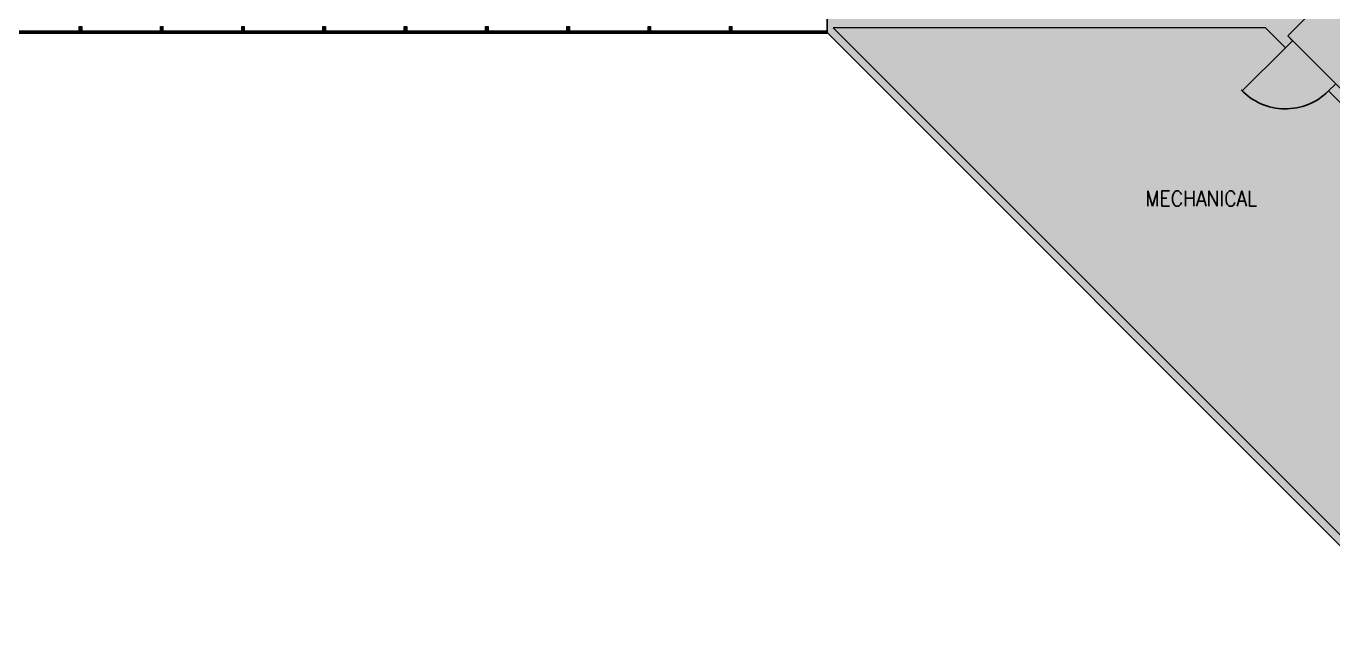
# Model space of a CAD drawing. Header units: inches. Extents: x -1199 to 741, y -709 to 788.
# Drawn here: x -426 to 346, y -709 to -356 of the extents above; entities that cross this region are included whole.
import ezdxf

# ---------------------------------------------------------------- set-up
doc = ezdxf.new("R2010")
doc.units = ezdxf.units.IN
doc.header["$MEASUREMENT"] = 0
for name, color, linetype, lineweight in [('A-COLS', 52, 'Continuous', 13), ('A-DETL-GENF', 92, 'Continuous', 9), ('A-DETL-THIN', 151, 'Continuous', 9), ('A-GLAZ-CURT', 52, 'Continuous', 9), ('A-GLAZ-CWMG', 51, 'Continuous', 9), ('A-WALL', 113, 'Continuous', 13), ('bb$0$A-BBASE', 250, 'Continuous', 30), ('dp$0$A-WALL-EXST', 7, 'Continuous', 9)]:
    doc.layers.add(name, color=color, linetype=linetype, lineweight=lineweight)
doc.styles.add('Simplex', font='simplex_.ttf', dxfattribs={"width": 0.9, "height": 9})

# ---------------------------------------------------------------- blocks, each defined once
blk = doc.blocks.new('1951 Kidwell_Linked_dwg_bb$0$DR1H901-7240419-5TH FLOOR RCP')
at = {"layer": 'bb$0$A-BBASE'}
blk.add_line((317.64, -369.01), (292.19, -394.47), dxfattribs=at)
blk.add_arc((317.64, -369.01), 36, 223.29302, 315, dxfattribs=at)
blk = doc.blocks.new('1951 Kidwell_Linked_dwg_bb-7240425-5TH FLOOR RCP')
blk.add_blockref('1951 Kidwell_Linked_dwg_bb$0$DR1H901-7240419-5TH FLOOR RCP', (0, 0))
at = {"layer": 'bb$0$A-BBASE', "color": 7, "insert": (268, -453.49), "char_height": 9, "width": 92.6409, "attachment_point": 2, "line_spacing_factor": 1.125731, "style": 'Simplex'}
blk.add_mtext('MECHANICAL', dxfattribs=at)
blk = doc.blocks.new('1951 Kidwell_Linked_dwg_bb$0$DR1H901-7240449-5TH FLOOR RCP')
at = {"layer": 'bb$0$A-BBASE'}
blk.add_line((317.64, -369.01), (292.19, -394.47), dxfattribs=at)
blk.add_arc((317.64, -369.01), 36, 223.29302, 315, dxfattribs=at)
blk = doc.blocks.new('1951 Kidwell_Linked_dwg-6963106-5TH FLOOR RCP')
for name in ['1951 Kidwell_Linked_dwg_bb-7240425-5TH FLOOR RCP', '1951 Kidwell_Linked_dwg_bb$0$DR1H901-7240449-5TH FLOOR RCP']:
    blk.add_blockref(name, (0, 0))
at = {"layer": 'bb$0$A-BBASE', "color": 7, "insert": (268, -453.49), "char_height": 9, "width": 92.6409, "attachment_point": 2, "line_spacing_factor": 1.125731, "style": 'Simplex'}
blk.add_mtext('MECHANICAL', dxfattribs=at)
blk = doc.blocks.new('System Panel - Glazed-7349602-5TH FLOOR RCP')
at = {"layer": 'A-GLAZ-CURT'}
blk.add_hatch(color=7, dxfattribs=at).paths.add_polyline_path([(24, -1.75), (24, -0.75), (-24, -0.75), (-24, -1.75), (-4.02, -1.75)], flags=0)
at = {"layer": 'A-GLAZ-CURT', "color": 8, "lineweight": 20}
for p, q in [((-24, -1.75), (-24, -0.75)), ((-24, -0.75), (24, -0.75)), ((24, -1.75), (-24, -1.75)), ((24, -0.75), (24, -1.75))]:
    blk.add_line(p, q, dxfattribs=at)
blk = doc.blocks.new('System Panel - Glazed-7351562-5TH FLOOR RCP')
at = {"layer": 'A-GLAZ-CURT'}
blk.add_hatch(color=7, dxfattribs=at).paths.add_polyline_path([(28.51, -1.75), (28.51, -0.75), (-28.51, -0.75), (-28.51, -1.75)], flags=0)
at = {"layer": 'A-GLAZ-CURT', "color": 8, "lineweight": 20}
for p, q in [((-28.51, -1.75), (-28.51, -0.75)), ((-28.51, -0.75), (28.51, -0.75)), ((28.51, -1.75), (-28.51, -1.75)), ((28.51, -0.75), (28.51, -1.75))]:
    blk.add_line(p, q, dxfattribs=at)
blk = doc.blocks.new('Rectangular Mullion - 1_5_ x 2_5_ rectangular-7351678-5TH FLOOR RCP')
at = {"layer": 'A-GLAZ-CWMG'}
blk.add_hatch(color=7, dxfattribs=at).paths.add_polyline_path([(0, 0.75), (0.75, 0.75), (0.75, -1.75), (-0.75, -1.75), (-0.75, 0.75)], flags=0)
at = {"layer": 'A-GLAZ-CWMG', "color": 8, "lineweight": 20}
for p, q in [((0.75, 0.75), (-0.75, 0.75)), ((-0.75, 0.75), (-0.75, -1.75)), ((0.75, -1.75), (0.75, 0.75)), ((-0.75, -1.75), (0.75, -1.75))]:
    blk.add_line(p, q, dxfattribs=at)

msp = doc.modelspace()

# ---------------------------------------------------------------- hatches: boundary and pattern name
at = {"layer": 'A-COLS', "lineweight": 9}
h = msp.add_hatch(color=7, dxfattribs=at)
h.paths.add_polyline_path([(396, -709), (396, -438.89), (347.34, -390.23), (343.1, -394.47), (391.5, -442.87), (391.5, -698.14), (50.61, -357.25), (305.88, -357.25), (317.64, -369.01), (321.89, -364.77), (319.06, -361.94), (344, -337), (344, -202), (338, -202), (338, -212), (318, -212), (318, -351.25), (174, -351.25), (174, -186), (268.5, -186), (268.5, -162), (338, -162), (338, -166), (344, -166), (344, -156), (150, -156), (150, -351.25), (47, -351.25), (47, -360), (252.96, -565.96)], flags=0)
h.paths.add_polyline_path([(469.36, -365.52), (477.64, -357.25), (741.36, -357.25), (741.36, -351.25), (642, -351.25), (642, -156), (448, -156), (448, -166), (454, -166), (454, -162), (517, -162), (517, -186), (618, -186), (618, -351.25), (474, -351.25), (474, -208), (454, -208), (454, -202), (448, -202), (448, -344.16), (455.09, -351.25)], flags=0)
h.paths.add_polyline_path([(622, -351.25), (622, -182), (521, -182), (521, -162), (636, -162), (636, -351.25)], flags=0)
h.paths.add_polyline_path([(470, -351.25), (463.57, -351.25), (454, -341.68), (454, -212), (470, -212), (470, -344.16)], flags=0)
h.paths.add_polyline_path([(156, -351.25), (156, -162), (230, -162), (230, -182), (170, -182), (170, -351.25)], flags=0)
h.paths.add_polyline_path([(322, -350.51), (322, -216), (338, -216), (338, -334.51), (335.51, -337)], flags=0)
h.paths.add_polyline_path([(252.96, -182), (234, -182), (234, -162), (264.5, -162), (264.5, -182)], flags=0)
h.paths.add_polyline_path([(642, -84), (642, 122), (636, 122), (636, 48), (571, 48), (571, 162), (636, 162), (636, 157.44), (642, 157.44), (642, 168), (462, 168), (462, 114), (468, 114), (468, 162), (565, 162), (565, -78), (468, -78), (468, -30), (462, -30), (462, -84), (596, -84), (596, -78), (571, -78), (571, 34), (636, 34), (636, -78), (632, -78), (632, -84), (636, -84)], flags=0)
h.paths.add_polyline_path([(221, -84), (330, -84), (330, -30), (324, -30), (324, -78), (227, -78), (227, 162), (324, 162), (324, 114), (330, 114), (330, 168), (150, 168), (150, 156), (156, 156), (156, 162), (221, 162), (221, 114), (156, 114), (156, 120), (150, 120), (150, -84), (160, -84), (160, -78), (156, -78), (156, 42), (221, 42), (221, -78), (196, -78), (196, -84)], flags=0)
h.paths.add_polyline_path([(324, 12), (330, 12), (330, 72), (324, 72), (324, 68.2)], flags=0)
h.paths.add_polyline_path([(468, 12), (468, 72), (462, 72), (462, 12)], flags=0)
h.paths.add_polyline_path([(636, 38), (571, 38), (571, 44), (636, 44)], flags=0)
h.paths.add_polyline_path([(221, 48), (156, 48), (156, 108), (221, 108), (221, 68.2)], flags=0)
at = {"layer": 'A-DETL-GENF'}
h = msp.add_hatch(color=9, dxfattribs=at)
h.paths.add_polyline_path([(391.5, -698.14), (391.5, -442.87), (343.1, -394.47), (347.34, -390.23), (321.89, -364.77), (317.64, -369.01), (305.88, -357.25), (50.61, -357.25), (381.99, -688.63)], flags=0)
h.paths.add_polyline_path([(497.16, -351.25), (618, -351.25), (618, -186), (517, -186), (517, -162), (454, -162), (454, -166), (448, -166), (448, -202), (454, -202), (454, -208), (474, -208), (474, -351.25), (483.64, -351.25)], flags=0)
h.paths.add_polyline_path([(622, -351.25), (636, -351.25), (636, -162), (566, -162), (566, -182), (622, -182), (622, -350.48)], flags=0)
h.paths.add_polyline_path([(463.57, -351.25), (470, -351.25), (470, -212), (454, -212), (454, -341.68), (456.49, -344.16)], flags=0)
h.paths.add_polyline_path([(170, -351.25), (170, -182), (230, -182), (230, -162), (156, -162), (156, -351.25)], flags=0)
h.paths.add_polyline_path([(252.96, -351.25), (318, -351.25), (318, -212), (338, -212), (338, -202), (344, -202), (344, -166), (338, -166), (338, -162), (268.5, -162), (268.5, -186), (174, -186), (174, -351.25), (176.15, -351.25)], flags=0)
h.paths.add_polyline_path([(322, -350.51), (338, -334.51), (338, -216), (322, -216), (322, -338.62)], flags=0)
h.paths.add_polyline_path([(562, -182), (562, -162), (521, -162), (521, -182)], flags=0)
h.paths.add_polyline_path([(264.5, -182), (264.5, -162), (234, -162), (234, -182), (252.96, -182)], flags=0)
h.paths.add_polyline_path([(632, -84), (632, -78), (636, -78), (636, 34), (571, 34), (571, -78), (596, -78), (596, -84), (627.95, -84)], flags=0)
h.paths.add_polyline_path([(196, -84), (196, -78), (221, -78), (221, 42), (156, 42), (156, -78), (160, -78), (160, -84)], flags=0)
h.paths.add_polyline_path([(565, -78), (565, 162), (468, 162), (468, 114), (462, 114), (462, 72), (468, 72), (468, 12), (462, 12), (462, -30), (468, -30), (468, -78), (497.16, -78)], flags=0)
h.paths.add_polyline_path([(324, -78), (324, -30), (330, -30), (330, 12), (324, 12), (324, 72), (330, 72), (330, 114), (324, 114), (324, 162), (227, 162), (227, -78), (252.96, -78)], flags=0)
h.paths.add_polyline_path([(635.54, 38), (636, 38), (636, 44), (571, 44), (571, 38), (596, 38)], flags=0)
h.paths.add_polyline_path([(636, 48), (636, 122), (642, 122), (642, 157.44), (636, 157.44), (636, 162), (571, 162), (571, 48), (596, 48)], flags=0)
h.paths.add_polyline_path([(221, 48), (221, 108), (156, 108), (156, 48), (196, 48)], flags=0)
h.paths.add_polyline_path([(156, 114), (221, 114), (221, 162), (156, 162), (156, 156), (150, 156), (150, 120), (156, 120)], flags=0)
h.paths.add_polyline_path([(-357.54, 210.62), (-299, 210.62), (-299, 333), (-519, 333), (-519, 327), (-523, 327), (-523, 210.62), (-394.88, 210.62)], flags=0)
h = msp.add_hatch(color=9, dxfattribs=at)
h.paths.add_polyline_path([(393.17, -436.06), (466.53, -362.69), (448, -344.16), (448, -156), (702, -156), (702, 130), (741.36, 130), (741.36, 190), (642, 190), (642, -84), (462, -84), (462, 168), (504.38, 168), (394.86, 275.29), (308.79, 189.21), (330, 168), (330, -84), (150, -84), (150, 206), (-394.88, 206), (-394.88, 196.62), (-394.13, 196.62), (-394.13, 195.12), (-394.88, 195.12), (-394.88, 164.87), (-394.13, 164.87), (-394.13, 163.38), (-394.88, 163.38), (-394.88, 146), (90, 146), (90, -111.69), (90.75, -111.69), (90.75, -113.19), (90, -113.19), (90, -149.44), (90.75, -149.44), (90.75, -150.94), (90, -150.94), (90, -156), (235.5, -156), (235.5, -155.13), (263.5, -155.13), (263.5, -156), (344, -156), (344, -337), (319.06, -361.94), (391.5, -434.39)], flags=0)
h.paths.add_polyline_path([(305.52, 168), (323.46, 168), (305.52, 185.94), (287.57, 168)], flags=0)

# ---------------------------------------------------------------- linework, layer by layer
at = {"layer": 'A-COLS', "color": 8, "lineweight": 20}
for p, q in [((344, -337), (319.06, -361.94)), ((47, -360), (47, -351.25)), ((396, -709), (47, -360)), ((305.88, -357.25), (50.61, -357.25)), ((50.61, -357.25), (391.5, -698.14)), ((317.64, -369.01), (305.88, -357.25)), ((319.06, -361.94), (321.89, -364.77)), ((321.89, -364.77), (317.64, -369.01)), ((343.1, -394.47), (347.34, -390.23)), ((391.5, -442.87), (343.1, -394.47))]:
    msp.add_line(p, q, dxfattribs=at)
at = {"layer": 'A-DETL-THIN'}
for p, q in [((319.06, -361.94), (344, -337)), ((344, -337), (319.06, -361.94)), ((47, -351.25), (47, -360)), ((47, -360), (396, -709)), ((396, -438.89), (319.06, -361.94)), ((319.06, -361.94), (393.17, -436.06))]:
    msp.add_line(p, q, dxfattribs=at)
at = {"layer": 'A-WALL', "lineweight": 9}
for p, q in [((-536.31, -360.25), (47, -360.25)), ((47, -360.25), (47, -360))]:
    msp.add_line(p, q, dxfattribs=at)

# ---------------------------------------------------------------- block references
at = {"layer": 'A-GLAZ-CURT'}
for name, p in [('System Panel - Glazed-7349602-5TH FLOOR RCP', (-418.03, -358.14)), ('System Panel - Glazed-7349602-5TH FLOOR RCP', (-370.03, -358.14)), ('System Panel - Glazed-7349602-5TH FLOOR RCP', (-322.03, -358.14)), ('System Panel - Glazed-7349602-5TH FLOOR RCP', (-274.03, -358.14)), ('System Panel - Glazed-7349602-5TH FLOOR RCP', (-226.03, -358.14)), ('System Panel - Glazed-7349602-5TH FLOOR RCP', (-178.03, -358.14)), ('System Panel - Glazed-7349602-5TH FLOOR RCP', (-130.03, -358.14)), ('System Panel - Glazed-7349602-5TH FLOOR RCP', (-82.03, -358.14)), ('System Panel - Glazed-7349602-5TH FLOOR RCP', (-34.03, -358.14)), ('System Panel - Glazed-7351562-5TH FLOOR RCP', (18.49, -358.14))]:
    msp.add_blockref(name, p, dxfattribs=at)
at = {"layer": 'A-GLAZ-CWMG', "extrusion": (0, 0, -1), "rotation": 180}
for p in [(394.03, -358.14), (346.03, -358.14), (298.03, -358.14), (250.03, -358.14), (202.03, -358.14), (154.03, -358.14), (106.03, -358.14), (58.03, -358.14), (10.03, -358.14)]:
    msp.add_blockref('Rectangular Mullion - 1_5_ x 2_5_ rectangular-7351678-5TH FLOOR RCP', p, dxfattribs=at)
at = {"layer": 'dp$0$A-WALL-EXST', "color": 250, "lineweight": 30}
msp.add_blockref('1951 Kidwell_Linked_dwg-6963106-5TH FLOOR RCP', (0, 0), dxfattribs=at)

doc.saveas('drawing.dxf')
